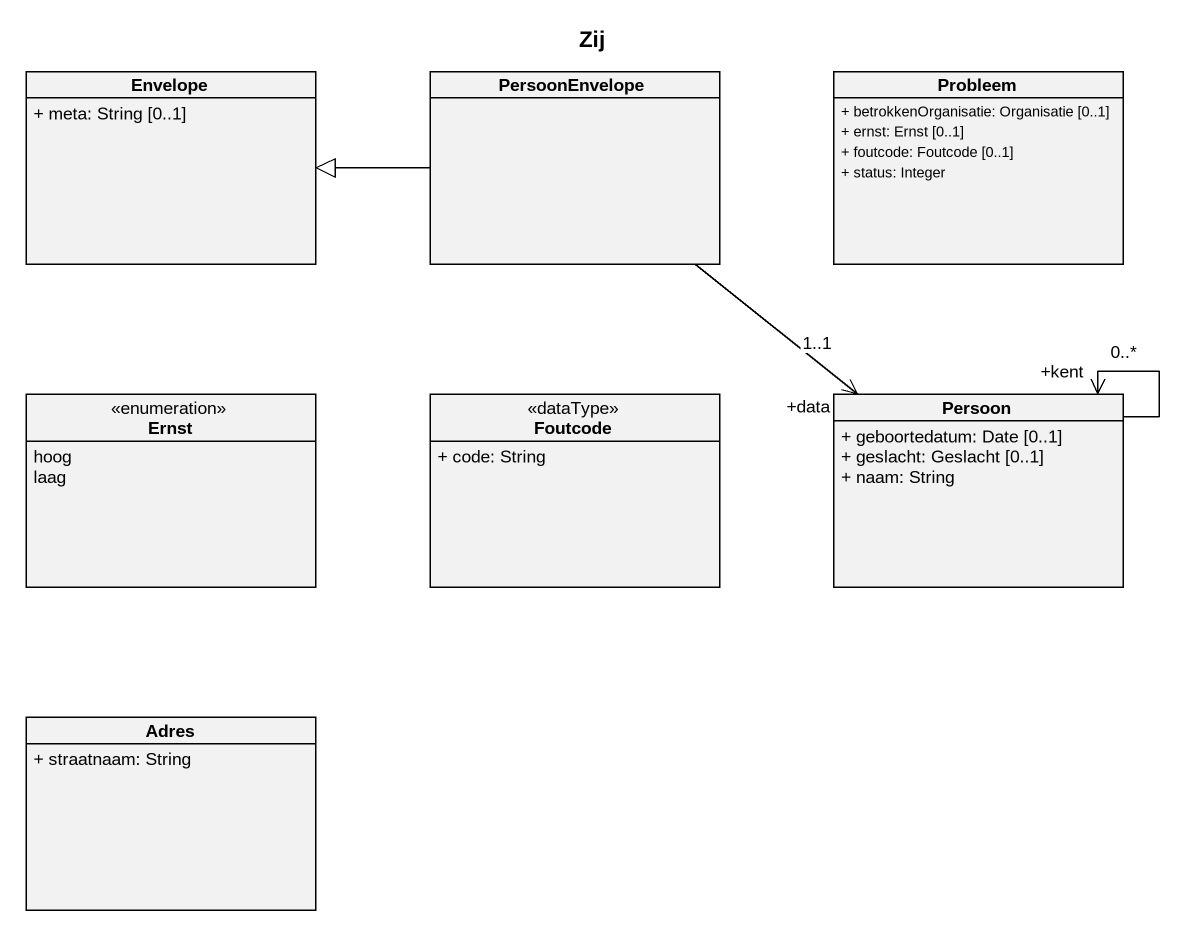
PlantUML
@startuml
title Zij
hide circle
hide empty members
skinparam classAttributeIconSize 0
class Envelope {
  + meta: String [0..1]
}
class PersoonEnvelope
class Probleem {
  + betrokkenOrganisatie: Organisatie [0..1]
  + ernst: Ernst [0..1]
  + foutcode: Foutcode [0..1]
  + status: Integer
}
enum Ernst {
  hoog
  laag
}
class Foutcode <<dataType>> {
  + code: String
}
class Persoon {
  + geboortedatum: Date [0..1]
  + geslacht: Geslacht [0..1]
  + naam: String
}
class Adres {
  + straatnaam: String
}
PersoonEnvelope -left-|> Envelope
PersoonEnvelope --> "+data\n1..1" Persoon
Persoon --> "+kent\n0..*" Persoon
@enduml
